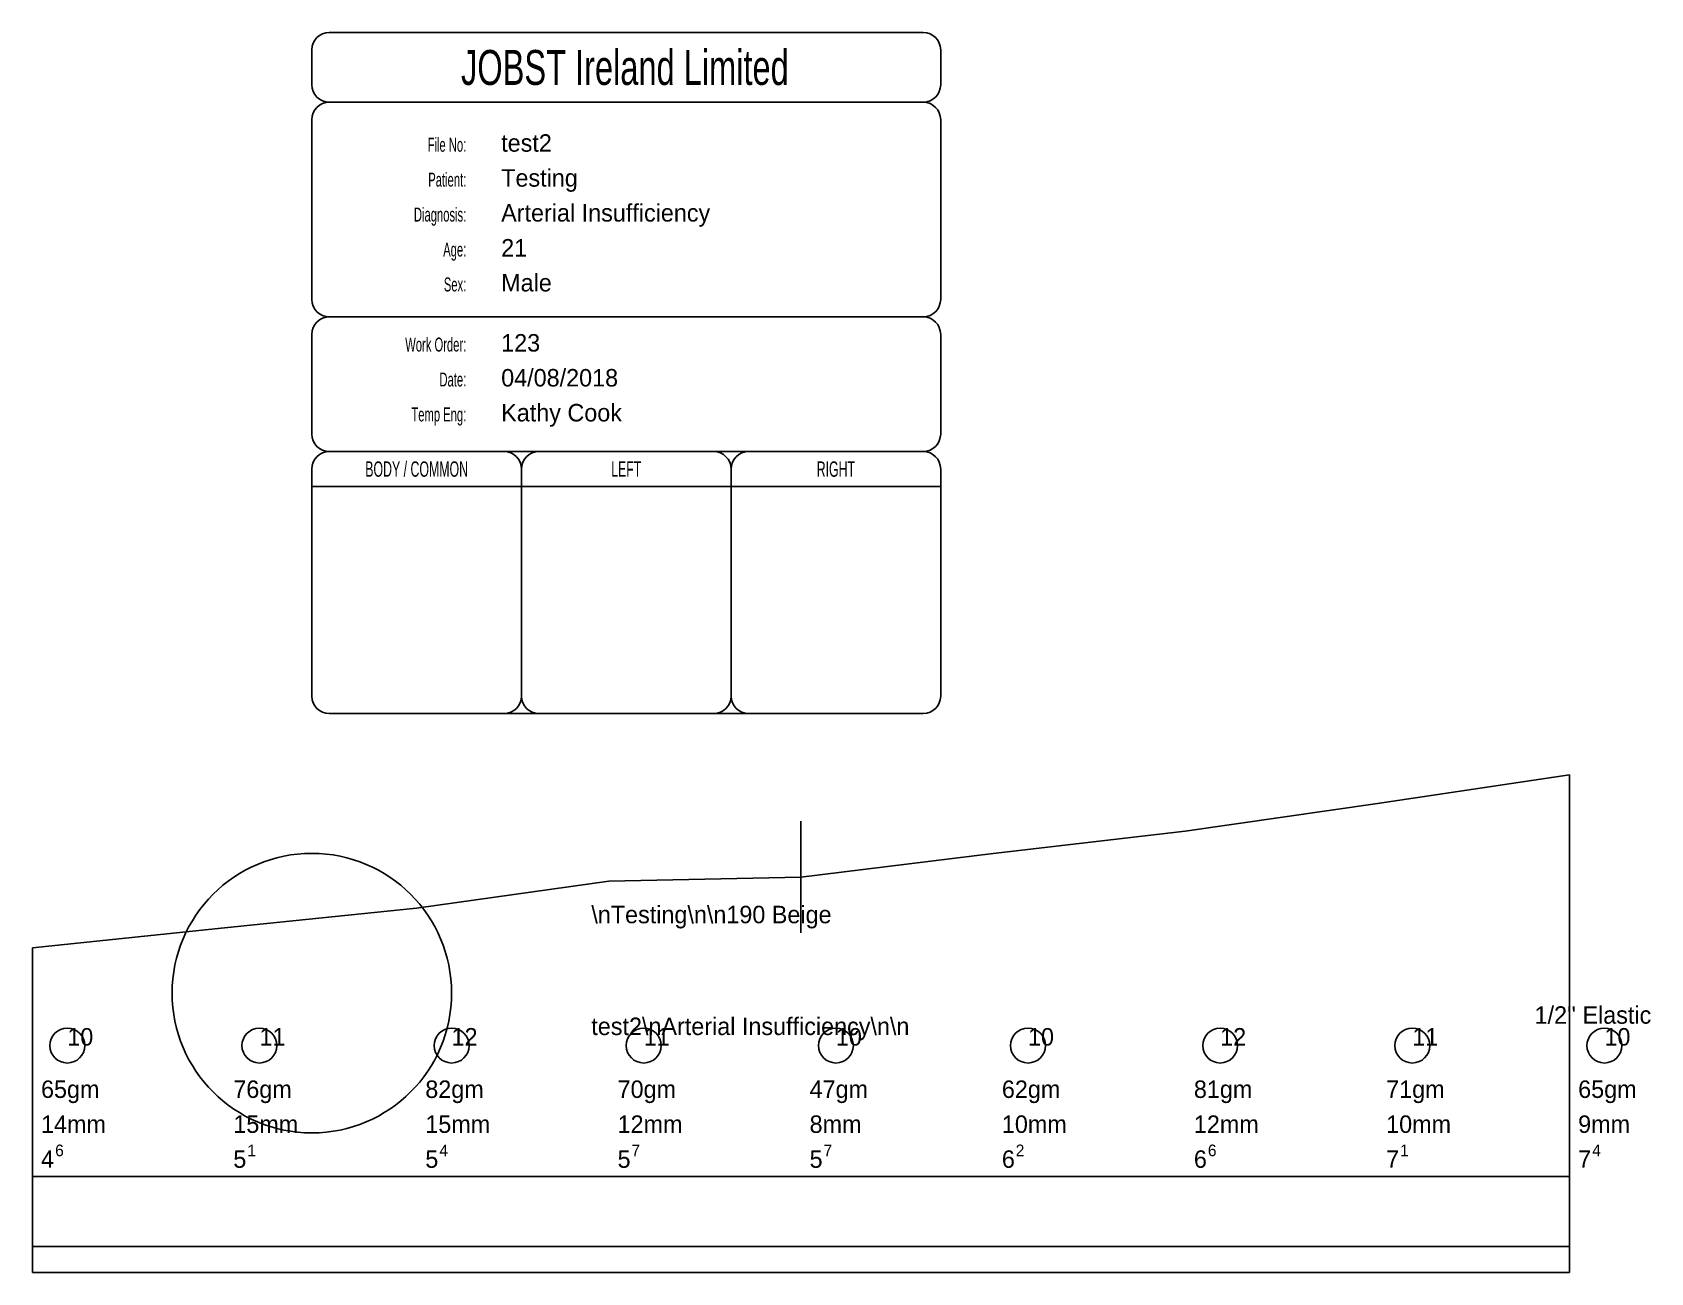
# Model space of a CAD drawing. Extents: x 0 to 11.6, y 0 to 8.9.
import ezdxf
from ezdxf.enums import TextEntityAlignment as Align

# ---------------------------------------------------------------- set-up
doc = ezdxf.new("R2010")
doc.units = 0
doc.header["$MEASUREMENT"] = 0
for name, color, linetype in [('1', 18, 'CONTINUOUS'), ('10', 3, 'CONTINUOUS'), ('11', 3, 'CONTINUOUS'), ('12', 3, 'CONTINUOUS'), ('13', 3, 'CONTINUOUS'), ('14', 3, 'CONTINUOUS'), ('15', 3, 'CONTINUOUS'), ('7', 3, 'CONTINUOUS'), ('8', 3, 'CONTINUOUS'), ('9', 3, 'CONTINUOUS'), ('CONSTRUCT', 18, 'CONTINUOUS'), ('NOTES', 3, 'CONTINUOUS')]:
    doc.layers.add(name, color=color, linetype=linetype)

# ---------------------------------------------------------------- blocks, each defined once
blk = doc.blocks.new('MAINPATIENTDETAILS')
at = {"layer": '1', "linetype": 'Continuous'}
for p, q in [((0.125, 4.875), (4.375, 4.875)), ((0, 4.5), (0, 4.75)), ((4.5, 4.75), (4.5, 4.5)), ((0.125, 4.375), (4.375, 4.375)), ((4.5, 4.25), (4.5, 2.964)), ((4.5, 2.714), (4.5, 2)), ((4.5, 1.75), (4.5, 1)), ((4.5, 1.75), (4.5, 0.125))]:
    blk.add_line(p, q, dxfattribs=at)
at = {"layer": '1'}
for p, q in [((0, 4.25), (0, 2.964)), ((0.125, 2.839), (4.375, 2.839)), ((0, 2.714), (0, 2)), ((0.125, 1.875), (4.375, 1.875)), ((0, 1.75), (0, 1)), ((0, 1.75), (0, 0.125)), ((1.5, 1), (1.5, 1.75)), ((1.5, 0.125), (1.5, 1.75)), ((3, 1), (3, 1.75)), ((3, 0.125), (3, 1.75)), ((0, 1.625), (4.5, 1.625)), ((0.125, 0), (4.375, 0))]:
    blk.add_line(p, q, dxfattribs=at)
at = {"layer": '1', "linetype": 'Continuous'}
for centre, start, end in [((0.125, 4.75), 90, 180), ((4.375, 4.75), 0, 90), ((0.125, 4.5), 180, 270), ((4.375, 4.5), 270, 0), ((0.125, 4.25), 90, 180), ((4.375, 4.25), 0, 90), ((4.375, 2.964), 270, 0), ((0.125, 0.125), 180, 270), ((4.375, 0.125), 270, 0)]:
    blk.add_arc(centre, 0.125, start, end, dxfattribs=at)
at = {"layer": '1'}
for centre, start, end in [((0.125, 2.964), 180, 270), ((0.125, 2.714), 90, 180), ((4.375, 2.714), 0, 90), ((0.125, 2), 180, 270), ((4.375, 2), 270, 0), ((0.125, 1.75), 90, 180), ((1.375, 1.75), 0, 90), ((1.375, 1.75), 0, 90), ((1.625, 1.75), 90, 180), ((2.875, 1.75), 0, 90), ((3.125, 1.75), 90, 180), ((4.375, 1.75), 0, 90), ((1.375, 0.125), 270, 0), ((1.625, 0.125), 180, 270), ((2.875, 0.125), 270, 0), ((3.125, 0.125), 180, 270)]:
    blk.add_arc(centre, 0.125, start, end, dxfattribs=at)
at = {"layer": '1', "color": 18, "width": 0.697237}
blk.add_text('JOBST Ireland Limited', height=0.25, dxfattribs=at).set_placement((2.24, 4.499), align=Align.CENTER)
at = {"layer": '1', "width": 0.6}
for s, p in [('File No:', (1.105, 4.021)), ('Patient:', (1.105, 3.771)), ('Diagnosis:', (1.105, 3.521)), ('Age:', (1.105, 3.271)), ('Sex:', (1.105, 3.021)), ('Work Order:', (1.105, 2.591)), ('Date:', (1.105, 2.341)), ('Temp Eng:', (1.105, 2.091))]:
    blk.add_text(s, height=0.1, dxfattribs=at).set_placement(p, align=Align.RIGHT)
for s, p in [('BODY / COMMON', (0.75, 1.75)), ('LEFT', (2.25, 1.75)), ('RIGHT', (3.75, 1.75))]:
    blk.add_text(s, height=0.11, dxfattribs=at).set_placement(p, align=Align.MIDDLE_CENTER)
at = {"layer": '1'}
for tag, p in [('fileno', (1.355, 4.021)), ('patient', (1.355, 3.771)), ('diagnosis', (1.355, 3.521)), ('age', (1.355, 3.271)), ('sex', (1.355, 3.021)), ('WorkOrder', (1.355, 2.591)), ('orderdate', (1.355, 2.341)), ('TemplateEngineer', (1.355, 2.091))]:
    blk.add_attdef(tag, p, '', height=0.125, dxfattribs=at)
at = {"layer": '1', "flags": 1}
for tag in ['Anklet', 'AnkleTape', 'WristPleat', 'TapeLengths', 'TapeLengths2', 'TapeLengthsPt1', 'TapeLengthsPt2', 'ThighBand', 'ThighBandBK', 'ThighLength', 'ToeStyle', 'TopLegPleat1', 'TopLegPleat2', 'TapeMMs2', 'TapeMMs', 'Zipper', 'ZipperLength', 'date', 'curvetype', 'Gauntlet', 'GramsAnkle', 'ShoulderPleat', 'Sleeve', 'Contracture', 'Grams', 'Grams2', 'Qty', 'Status', 'Stump', 'units', 'DOBmth', 'Fabric', 'FirstTape', 'Flap', 'FootLength', 'FootPleat1', 'FootPleat2', 'HeelStyle', 'HeelType', 'KneeBand', 'KneeLength', 'Lining', 'MMAnkle', 'Modulus', 'Reduction', 'Reduction2', 'ReductionAnkle', 'DOByr', 'Data', 'LastTape', 'Leg', 'MM', 'Pressure', 'ID']:
    blk.add_attdef(tag, (0, 0), '', height=0.125, dxfattribs=at)

msp = doc.modelspace()

# ---------------------------------------------------------------- linework, layer by layer
at = {"layer": '1'}
msp.add_line((0, 0), (11, 0), dxfattribs=at)
msp.add_lwpolyline([(0, 2.325), (1.375, 2.468), (2.75, 2.607), (4.125, 2.802), (5.5, 2.831), (6.875, 3), (8.25, 3.158), (9.625, 3.358), (11, 3.562)], dxfattribs=at)
at = {"layer": '10'}
msp.add_circle((2, 2), 1, dxfattribs=at)
msp.add_circle((2, 2), 1, dxfattribs=at)
at = {"layer": '11'}
msp.add_circle((2, 2), 1, dxfattribs=at)
msp.add_circle((2, 2), 1, dxfattribs=at)
at = {"layer": '12'}
msp.add_circle((2, 2), 1, dxfattribs=at)
msp.add_circle((2, 2), 1, dxfattribs=at)
at = {"layer": '13'}
msp.add_circle((2, 2), 1, dxfattribs=at)
msp.add_circle((2, 2), 1, dxfattribs=at)
at = {"layer": '14'}
msp.add_circle((2, 2), 1, dxfattribs=at)
msp.add_circle((2, 2), 1, dxfattribs=at)
at = {"layer": '15'}
msp.add_circle((2, 2), 1, dxfattribs=at)
msp.add_circle((2, 2), 1, dxfattribs=at)
at = {"layer": '7'}
msp.add_circle((2, 2), 1, dxfattribs=at)
msp.add_circle((2, 2), 1, dxfattribs=at)
at = {"layer": '8'}
msp.add_circle((2, 2), 1, dxfattribs=at)
msp.add_circle((2, 2), 1, dxfattribs=at)
at = {"layer": '9'}
msp.add_circle((2, 2), 1, dxfattribs=at)
msp.add_circle((2, 2), 1, dxfattribs=at)
at = {"layer": 'NOTES'}
for p, q in [((11, 3.562), (11, 0)), ((11, 3.562), (11, 0)), ((5.5, 2.431), (5.5, 3.231)), ((5.5, 2.431), (5.5, 3.231)), ((0, 0), (0, 2.325)), ((0, 0), (0, 2.325)), ((0, 0.688), (11, 0.688)), ((0, 0.688), (11, 0.688)), ((0, 0.188), (11, 0.188)), ((0, 0.188), (11, 0.188)), ((0, 0), (11, 0))]:
    msp.add_line(p, q, dxfattribs=at)
msp.add_lwpolyline([(0, 2.325), (1.375, 2.468), (2.75, 2.607), (4.125, 2.802), (5.5, 2.831), (6.875, 3), (8.25, 3.158), (9.625, 3.358), (11, 3.562)], dxfattribs=at)
for centre in [(0.25, 1.625), (0.25, 1.625), (1.625, 1.625), (1.625, 1.625), (3, 1.625), (3, 1.625), (4.375, 1.625), (4.375, 1.625), (5.75, 1.625), (5.75, 1.625), (7.125, 1.625), (7.125, 1.625), (8.5, 1.625), (8.5, 1.625), (9.875, 1.625), (9.875, 1.625), (11.25, 1.625), (11.25, 1.625)]:
    msp.add_circle(centre, 0.125, dxfattribs=at)

# ---------------------------------------------------------------- block references
at = {"layer": '1'}
msp.add_blockref('MAINPATIENTDETAILS', (2, 4, 6), dxfattribs=at).add_auto_attribs({'age': '21', 'diagnosis': 'Arterial Insufficiency', 'fileno': 'test2', 'orderdate': '04/08/2018', 'patient': 'Testing', 'sex': 'Male', 'TemplateEngineer': 'Kathy Cook', 'WorkOrder': '123'})

# ---------------------------------------------------------------- texts
at = {"layer": 'CONSTRUCT'}
msp.add_text('test2\\nArterial Insufficiency\\n\\n', height=0.125, dxfattribs=at).set_placement((4, 1.7))
msp.add_text('test2\\nArterial Insufficiency\\n\\n', height=0.125, dxfattribs=at).set_placement((4, 1.7))
at = {"layer": 'NOTES'}
for s, height, p in [('\\nTesting\\n\\n190 Beige', 0.125, (4, 2.5)), ('\\nTesting\\n\\n190 Beige', 0.125, (4, 2.5)), ("1/2'' Elastic", 0.125, (10.75, 1.781)), ("1/2'' Elastic", 0.125, (10.75, 1.781)), ('10', 0.125, (0.25, 1.625)), ('10', 0.125, (0.25, 1.625)), ('11', 0.125, (1.625, 1.625)), ('11', 0.125, (1.625, 1.625)), ('12', 0.125, (3, 1.625)), ('12', 0.125, (3, 1.625)), ('11', 0.125, (4.375, 1.625)), ('11', 0.125, (4.375, 1.625)), ('10', 0.125, (5.75, 1.625)), ('10', 0.125, (5.75, 1.625)), ('10', 0.125, (7.125, 1.625)), ('10', 0.125, (7.125, 1.625)), ('12', 0.125, (8.5, 1.625)), ('12', 0.125, (8.5, 1.625)), ('11', 0.125, (9.875, 1.625)), ('11', 0.125, (9.875, 1.625)), ('10', 0.125, (11.25, 1.625)), ('10', 0.125, (11.25, 1.625)), ('65gm', 0.125, (0.062, 1.25)), ('65gm', 0.125, (0.062, 1.25)), ('76gm', 0.125, (1.438, 1.25)), ('76gm', 0.125, (1.438, 1.25)), ('82gm', 0.125, (2.812, 1.25)), ('82gm', 0.125, (2.812, 1.25)), ('70gm', 0.125, (4.188, 1.25)), ('70gm', 0.125, (4.188, 1.25)), ('47gm', 0.125, (5.562, 1.25)), ('47gm', 0.125, (5.562, 1.25)), ('62gm', 0.125, (6.938, 1.25)), ('62gm', 0.125, (6.938, 1.25)), ('81gm', 0.125, (8.312, 1.25)), ('81gm', 0.125, (8.312, 1.25)), ('71gm', 0.125, (9.688, 1.25)), ('71gm', 0.125, (9.688, 1.25)), ('65gm', 0.125, (11.062, 1.25)), ('65gm', 0.125, (11.062, 1.25)), ('14mm', 0.125, (0.062, 1)), ('14mm', 0.125, (0.062, 1)), ('15mm', 0.125, (1.438, 1)), ('15mm', 0.125, (1.438, 1)), ('15mm', 0.125, (2.812, 1)), ('15mm', 0.125, (2.812, 1)), ('12mm', 0.125, (4.188, 1)), ('12mm', 0.125, (4.188, 1)), ('8mm', 0.125, (5.562, 1)), ('8mm', 0.125, (5.562, 1)), ('10mm', 0.125, (6.938, 1)), ('10mm', 0.125, (6.938, 1)), ('12mm', 0.125, (8.312, 1)), ('12mm', 0.125, (8.312, 1)), ('10mm', 0.125, (9.688, 1)), ('10mm', 0.125, (9.688, 1)), ('9mm', 0.125, (11.062, 1)), ('9mm', 0.125, (11.062, 1)), ('4', 0.125, (0.062, 0.75)), ('4', 0.125, (0.062, 0.75)), ('6', 0.0833, (0.163, 0.833)), ('6', 0.0833, (0.163, 0.833)), ('5', 0.125, (1.438, 0.75)), ('5', 0.125, (1.438, 0.75)), ('1', 0.0833, (1.538, 0.833)), ('1', 0.0833, (1.538, 0.833)), ('5', 0.125, (2.812, 0.75)), ('5', 0.125, (2.812, 0.75)), ('4', 0.0833, (2.913, 0.833)), ('4', 0.0833, (2.913, 0.833)), ('5', 0.125, (4.188, 0.75)), ('5', 0.125, (4.188, 0.75)), ('7', 0.0833, (4.287, 0.833)), ('7', 0.0833, (4.287, 0.833)), ('5', 0.125, (5.562, 0.75)), ('5', 0.125, (5.562, 0.75)), ('7', 0.0833, (5.662, 0.833)), ('7', 0.0833, (5.662, 0.833)), ('6', 0.125, (6.938, 0.75)), ('6', 0.125, (6.938, 0.75)), ('2', 0.0833, (7.037, 0.833)), ('2', 0.0833, (7.037, 0.833)), ('6', 0.125, (8.312, 0.75)), ('6', 0.125, (8.312, 0.75)), ('6', 0.0833, (8.412, 0.833)), ('6', 0.0833, (8.412, 0.833)), ('7', 0.125, (9.688, 0.75)), ('7', 0.125, (9.688, 0.75)), ('1', 0.0833, (9.787, 0.833)), ('1', 0.0833, (9.787, 0.833)), ('7', 0.125, (11.062, 0.75)), ('7', 0.125, (11.062, 0.75)), ('4', 0.0833, (11.162, 0.833)), ('4', 0.0833, (11.162, 0.833))]:
    msp.add_text(s, height=height, dxfattribs=at).set_placement(p)

doc.saveas('drawing.dxf')
